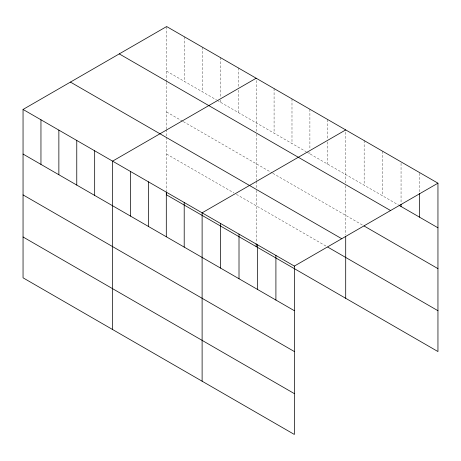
<?xml version="1.0" encoding="UTF-8"?>
<svg xmlns="http://www.w3.org/2000/svg" width="461" height="461" viewBox="0 0 461 461"><rect width="100%" height="100%" fill="white"/><g stroke="black" fill="none" stroke-linecap="round" stroke-linejoin="round"><path stroke-width="0.35" stroke-dasharray="2.31 1.73" d="M166.646 82.427L166.646 128.832M166.646 81.724L166.646 26.542M256.178 134.116L256.178 180.522M256.178 131.299L256.178 78.232M345.704 185.806L345.704 235.018M345.704 182.994L345.704 129.921M166.646 71.161L216.658 100.037M217.275 100.394L306.19 151.727M306.807 152.084L398.592 205.076M166.646 112L182.7 121.272M183.317 121.629L272.226 172.961M272.849 173.319L364.155 226.034M166.646 154.078L233.946 192.934M236.418 194.363L326.567 246.41M419.498 173.244L419.498 192.681M401.053 163.315L401.053 203.618M382.601 151.225L382.601 195.844M364.155 140.57L364.155 185.195M327.8 119.583L327.8 139.015M327.8 141.896L327.8 164.202M309.896 109.245L309.896 149.548M309.896 152.424L309.896 153.865M291.986 98.908L291.986 143.527M274.082 88.57L274.082 133.189M256.178 181.225L256.178 187.535M256.178 190.341L256.178 242.382M238.268 67.894L238.268 87.325M238.268 90.206L238.268 112.513M220.364 57.556L220.364 97.138M220.364 100.014L220.364 102.175M202.454 47.218L202.454 91.837M184.55 36.88L184.55 81.499M166.646 129.535L166.646 136.548M166.646 137.245L166.646 191.396"/><path stroke-width="0.69" d="M23.05 109.447L294.354 266.083L294.354 434.458L23.05 277.822L23.05 109.447L166.646 26.542L437.95 183.178L437.95 351.553L166.646 194.917L166.646 192.104M256.178 78.232L112.582 161.137L112.582 329.511M345.704 129.921L202.114 212.826L202.114 381.201M294.354 266.083L437.95 183.178M399.209 205.433L437.95 227.797M119.261 53.897L390.565 210.539M364.155 226.034L437.95 268.636M70.435 82.087L341.739 238.723M327.8 247.119L437.95 310.714M23.05 154.066L294.354 310.702M23.05 194.905L294.354 351.541M23.05 236.983L294.354 393.619M419.498 193.395L419.498 217.148M401.053 204.338L401.053 206.493M345.704 236.418L345.704 298.302M275.909 255.429L275.909 300.048M257.457 244.779L257.457 289.399M256.178 243.794L256.178 246.606M239.011 234.13L239.011 278.749M220.56 223.476L220.56 268.095M184.204 202.488L184.204 247.108M166.3 192.151L166.3 236.77M148.396 181.813L148.396 226.432M130.486 171.475L130.486 216.094M94.672 150.799L94.672 195.418M76.768 140.461L76.768 185.08M58.864 130.123L58.864 174.742M40.954 119.785L40.954 164.404"/></g></svg>
